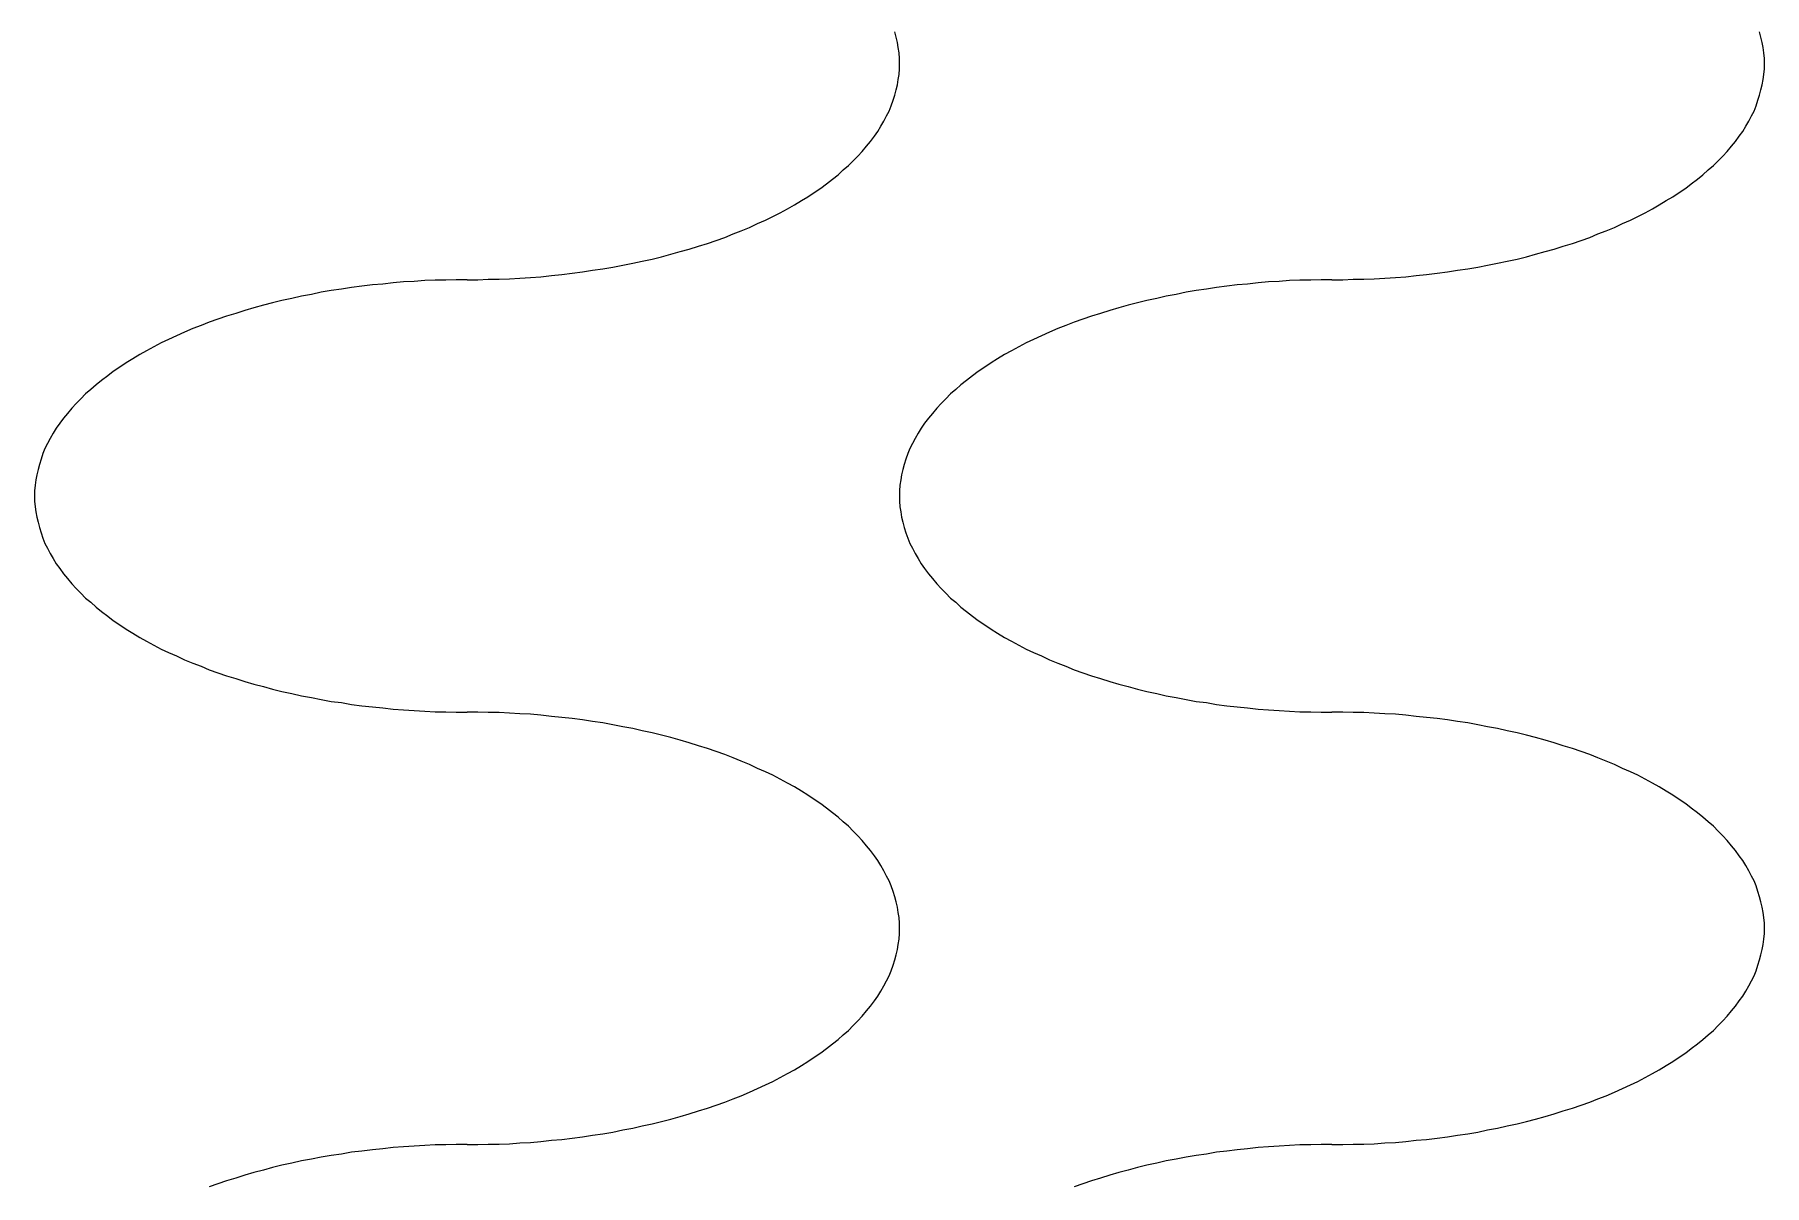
# Model space of a CAD drawing. Extents: x 0 to 40, y 0 to 70.
# Drawn here: x 29.6 to 30, y 50.9905 to 51.2567 of the extents above; entities that cross this region are included whole.
import ezdxf

# ---------------------------------------------------------------- set-up
doc = ezdxf.new("R2010")
doc.units = 0
doc.layers.add('AL_FOIL', color=2, linetype='CONTINUOUS')

msp = doc.modelspace()

# ---------------------------------------------------------------- linework, layer by layer
at = {"layer": 'AL_FOIL'}
for p, q in [((29.7992, 51.2561), (29.7989, 51.2573)), ((29.7995, 51.2549), (29.7992, 51.2561)), ((29.9992, 51.2561), (29.9989, 51.2573)), ((29.9995, 51.2549), (29.9992, 51.2561)), ((29.7997, 51.2537), (29.7995, 51.2549)), ((29.7999, 51.2525), (29.7997, 51.2537)), ((29.8, 51.2512), (29.7999, 51.2525)), ((29.9997, 51.2537), (29.9995, 51.2549)), ((29.9999, 51.2525), (29.9997, 51.2537)), ((30, 51.2512), (29.9999, 51.2525)), ((29.7999, 51.2475), (29.8, 51.2488)), ((29.8, 51.25), (29.8, 51.2512)), ((29.8, 51.2488), (29.8, 51.25)), ((29.9999, 51.2475), (30, 51.2488)), ((30, 51.25), (30, 51.2512)), ((30, 51.2488), (30, 51.25)), ((29.7992, 51.2439), (29.7995, 51.2451)), ((29.7995, 51.2451), (29.7997, 51.2463)), ((29.7997, 51.2463), (29.7999, 51.2475)), ((29.9992, 51.2439), (29.9995, 51.2451)), ((29.9995, 51.2451), (29.9997, 51.2463)), ((29.9997, 51.2463), (29.9999, 51.2475)), ((29.7976, 51.239), (29.7981, 51.2402)), ((29.7981, 51.2402), (29.7985, 51.2415)), ((29.7985, 51.2415), (29.7989, 51.2427)), ((29.7989, 51.2427), (29.7992, 51.2439)), ((29.9976, 51.239), (29.9981, 51.2402)), ((29.9981, 51.2402), (29.9985, 51.2415)), ((29.9985, 51.2415), (29.9989, 51.2427)), ((29.9989, 51.2427), (29.9992, 51.2439)), ((29.7957, 51.2355), (29.7964, 51.2367)), ((29.7964, 51.2367), (29.797, 51.2379)), ((29.797, 51.2379), (29.7976, 51.239)), ((29.9957, 51.2355), (29.9964, 51.2367)), ((29.9964, 51.2367), (29.997, 51.2379)), ((29.997, 51.2379), (29.9976, 51.239)), ((29.7924, 51.2309), (29.7933, 51.232)), ((29.7933, 51.232), (29.7942, 51.2332)), ((29.7942, 51.2332), (29.795, 51.2343)), ((29.795, 51.2343), (29.7957, 51.2355)), ((29.9924, 51.2309), (29.9933, 51.232)), ((29.9933, 51.232), (29.9942, 51.2332)), ((29.9942, 51.2332), (29.995, 51.2343)), ((29.995, 51.2343), (29.9957, 51.2355)), ((29.7893, 51.2275), (29.7904, 51.2286)), ((29.7904, 51.2286), (29.7914, 51.2297)), ((29.7914, 51.2297), (29.7924, 51.2309)), ((29.9893, 51.2275), (29.9904, 51.2286)), ((29.9904, 51.2286), (29.9914, 51.2297)), ((29.9914, 51.2297), (29.9924, 51.2309)), ((29.7845, 51.2233), (29.7858, 51.2243)), ((29.7858, 51.2243), (29.787, 51.2254)), ((29.787, 51.2254), (29.7882, 51.2264)), ((29.7882, 51.2264), (29.7893, 51.2275)), ((29.9845, 51.2233), (29.9858, 51.2243)), ((29.9858, 51.2243), (29.987, 51.2254)), ((29.987, 51.2254), (29.9882, 51.2264)), ((29.9882, 51.2264), (29.9893, 51.2275)), ((29.7788, 51.2192), (29.7803, 51.2202)), ((29.7803, 51.2202), (29.7818, 51.2212)), ((29.7818, 51.2212), (29.7831, 51.2222)), ((29.7831, 51.2222), (29.7845, 51.2233)), ((29.9788, 51.2192), (29.9803, 51.2202)), ((29.9803, 51.2202), (29.9818, 51.2212)), ((29.9818, 51.2212), (29.9831, 51.2222)), ((29.9831, 51.2222), (29.9845, 51.2233)), ((29.7724, 51.2155), (29.7741, 51.2164)), ((29.7741, 51.2164), (29.7757, 51.2173)), ((29.7757, 51.2173), (29.7773, 51.2183)), ((29.7773, 51.2183), (29.7788, 51.2192)), ((29.9724, 51.2155), (29.9741, 51.2164)), ((29.9741, 51.2164), (29.9757, 51.2173)), ((29.9757, 51.2173), (29.9773, 51.2183)), ((29.9773, 51.2183), (29.9788, 51.2192)), ((29.7634, 51.2113), (29.7653, 51.2121)), ((29.7653, 51.2121), (29.7672, 51.213)), ((29.7672, 51.213), (29.769, 51.2138)), ((29.769, 51.2138), (29.7707, 51.2146)), ((29.7707, 51.2146), (29.7724, 51.2155)), ((29.9634, 51.2113), (29.9653, 51.2121)), ((29.9653, 51.2121), (29.9672, 51.213)), ((29.9672, 51.213), (29.969, 51.2138)), ((29.969, 51.2138), (29.9707, 51.2146)), ((29.9707, 51.2146), (29.9724, 51.2155)), ((29.7535, 51.2078), (29.7556, 51.2084)), ((29.7556, 51.2084), (29.7576, 51.2091)), ((29.7576, 51.2091), (29.7596, 51.2098)), ((29.7596, 51.2098), (29.7615, 51.2106)), ((29.7615, 51.2106), (29.7634, 51.2113)), ((29.9535, 51.2078), (29.9556, 51.2084)), ((29.9556, 51.2084), (29.9576, 51.2091)), ((29.9576, 51.2091), (29.9596, 51.2098)), ((29.9596, 51.2098), (29.9615, 51.2106)), ((29.9615, 51.2106), (29.9634, 51.2113)), ((29.7383, 51.2038), (29.7405, 51.2043)), ((29.7405, 51.2043), (29.7428, 51.2048)), ((29.7428, 51.2048), (29.745, 51.2053)), ((29.745, 51.2053), (29.7471, 51.2059)), ((29.7471, 51.2059), (29.7493, 51.2065)), ((29.7493, 51.2065), (29.7514, 51.2071)), ((29.7514, 51.2071), (29.7535, 51.2078)), ((29.9383, 51.2038), (29.9405, 51.2043)), ((29.9405, 51.2043), (29.9428, 51.2048)), ((29.9428, 51.2048), (29.945, 51.2053)), ((29.945, 51.2053), (29.9471, 51.2059)), ((29.9471, 51.2059), (29.9493, 51.2065)), ((29.9493, 51.2065), (29.9514, 51.2071)), ((29.9514, 51.2071), (29.9535, 51.2078)), ((29.6975, 51.2), (29.6951, 51.1999)), ((29.7, 51.2), (29.6975, 51.2)), ((29.7, 51.2), (29.7025, 51.2)), ((29.7025, 51.2), (29.7049, 51.2001)), ((29.7049, 51.2001), (29.7074, 51.2001)), ((29.7074, 51.2001), (29.7098, 51.2002)), ((29.7098, 51.2002), (29.7122, 51.2004)), ((29.7122, 51.2004), (29.7147, 51.2005)), ((29.7147, 51.2005), (29.7171, 51.2007)), ((29.7171, 51.2007), (29.7195, 51.201)), ((29.7195, 51.201), (29.7219, 51.2012)), ((29.7219, 51.2012), (29.7243, 51.2015)), ((29.7243, 51.2015), (29.7267, 51.2018)), ((29.7267, 51.2018), (29.729, 51.2022)), ((29.729, 51.2022), (29.7314, 51.2025)), ((29.7314, 51.2025), (29.7337, 51.2029)), ((29.7337, 51.2029), (29.736, 51.2034)), ((29.736, 51.2034), (29.7383, 51.2038)), ((29.8975, 51.2), (29.8951, 51.1999)), ((29.9, 51.2), (29.8975, 51.2)), ((29.9, 51.2), (29.9025, 51.2)), ((29.9025, 51.2), (29.9049, 51.2001)), ((29.9049, 51.2001), (29.9074, 51.2001)), ((29.9074, 51.2001), (29.9098, 51.2002)), ((29.9098, 51.2002), (29.9122, 51.2004)), ((29.9122, 51.2004), (29.9147, 51.2005)), ((29.9147, 51.2005), (29.9171, 51.2007)), ((29.9171, 51.2007), (29.9195, 51.201)), ((29.9195, 51.201), (29.9219, 51.2012)), ((29.9219, 51.2012), (29.9243, 51.2015)), ((29.9243, 51.2015), (29.9267, 51.2018)), ((29.9267, 51.2018), (29.929, 51.2022)), ((29.929, 51.2022), (29.9314, 51.2025)), ((29.9314, 51.2025), (29.9337, 51.2029)), ((29.9337, 51.2029), (29.936, 51.2034)), ((29.936, 51.2034), (29.9383, 51.2038)), ((29.6617, 51.1962), (29.6595, 51.1957)), ((29.664, 51.1966), (29.6617, 51.1962)), ((29.6663, 51.1971), (29.664, 51.1966)), ((29.6686, 51.1975), (29.6663, 51.1971)), ((29.671, 51.1978), (29.6686, 51.1975)), ((29.6733, 51.1982), (29.671, 51.1978)), ((29.6757, 51.1985), (29.6733, 51.1982)), ((29.6781, 51.1988), (29.6757, 51.1985)), ((29.6805, 51.199), (29.6781, 51.1988)), ((29.6829, 51.1993), (29.6805, 51.199)), ((29.6853, 51.1995), (29.6829, 51.1993)), ((29.6878, 51.1996), (29.6853, 51.1995)), ((29.6902, 51.1998), (29.6878, 51.1996)), ((29.6926, 51.1999), (29.6902, 51.1998)), ((29.6951, 51.1999), (29.6926, 51.1999)), ((29.8617, 51.1962), (29.8595, 51.1957)), ((29.864, 51.1966), (29.8617, 51.1962)), ((29.8663, 51.1971), (29.864, 51.1966)), ((29.8686, 51.1975), (29.8663, 51.1971)), ((29.871, 51.1978), (29.8686, 51.1975)), ((29.8733, 51.1982), (29.871, 51.1978)), ((29.8757, 51.1985), (29.8733, 51.1982)), ((29.8781, 51.1988), (29.8757, 51.1985)), ((29.8805, 51.199), (29.8781, 51.1988)), ((29.8829, 51.1993), (29.8805, 51.199)), ((29.8853, 51.1995), (29.8829, 51.1993)), ((29.8878, 51.1996), (29.8853, 51.1995)), ((29.8902, 51.1998), (29.8878, 51.1996)), ((29.8926, 51.1999), (29.8902, 51.1998)), ((29.8951, 51.1999), (29.8926, 51.1999)), ((29.6465, 51.1922), (29.6444, 51.1916)), ((29.6486, 51.1929), (29.6465, 51.1922)), ((29.6507, 51.1935), (29.6486, 51.1929)), ((29.6529, 51.1941), (29.6507, 51.1935)), ((29.655, 51.1947), (29.6529, 51.1941)), ((29.6572, 51.1952), (29.655, 51.1947)), ((29.6595, 51.1957), (29.6572, 51.1952)), ((29.8465, 51.1922), (29.8444, 51.1916)), ((29.8486, 51.1929), (29.8465, 51.1922)), ((29.8507, 51.1935), (29.8486, 51.1929)), ((29.8529, 51.1941), (29.8507, 51.1935)), ((29.855, 51.1947), (29.8529, 51.1941)), ((29.8572, 51.1952), (29.855, 51.1947)), ((29.8595, 51.1957), (29.8572, 51.1952)), ((29.6366, 51.1887), (29.6347, 51.1879)), ((29.6385, 51.1894), (29.6366, 51.1887)), ((29.6404, 51.1902), (29.6385, 51.1894)), ((29.6424, 51.1909), (29.6404, 51.1902)), ((29.6444, 51.1916), (29.6424, 51.1909)), ((29.8366, 51.1887), (29.8347, 51.1879)), ((29.8385, 51.1894), (29.8366, 51.1887)), ((29.8404, 51.1902), (29.8385, 51.1894)), ((29.8424, 51.1909), (29.8404, 51.1902)), ((29.8444, 51.1916), (29.8424, 51.1909)), ((29.6276, 51.1845), (29.6259, 51.1836)), ((29.6293, 51.1854), (29.6276, 51.1845)), ((29.631, 51.1862), (29.6293, 51.1854)), ((29.6328, 51.187), (29.631, 51.1862)), ((29.6347, 51.1879), (29.6328, 51.187)), ((29.8276, 51.1845), (29.8259, 51.1836)), ((29.8293, 51.1854), (29.8276, 51.1845)), ((29.831, 51.1862), (29.8293, 51.1854)), ((29.8328, 51.187), (29.831, 51.1862)), ((29.8347, 51.1879), (29.8328, 51.187)), ((29.6212, 51.1808), (29.6197, 51.1798)), ((29.6227, 51.1817), (29.6212, 51.1808)), ((29.6243, 51.1827), (29.6227, 51.1817)), ((29.6259, 51.1836), (29.6243, 51.1827)), ((29.8212, 51.1808), (29.8197, 51.1798)), ((29.8227, 51.1817), (29.8212, 51.1808)), ((29.8243, 51.1827), (29.8227, 51.1817)), ((29.8259, 51.1836), (29.8243, 51.1827)), ((29.6155, 51.1767), (29.6142, 51.1757)), ((29.6169, 51.1778), (29.6155, 51.1767)), ((29.6182, 51.1788), (29.6169, 51.1778)), ((29.6197, 51.1798), (29.6182, 51.1788)), ((29.8155, 51.1767), (29.8142, 51.1757)), ((29.8169, 51.1778), (29.8155, 51.1767)), ((29.8182, 51.1788), (29.8169, 51.1778)), ((29.8197, 51.1798), (29.8182, 51.1788)), ((29.6107, 51.1725), (29.6096, 51.1714)), ((29.6118, 51.1736), (29.6107, 51.1725)), ((29.613, 51.1746), (29.6118, 51.1736)), ((29.6142, 51.1757), (29.613, 51.1746)), ((29.8107, 51.1725), (29.8096, 51.1714)), ((29.8118, 51.1736), (29.8107, 51.1725)), ((29.813, 51.1746), (29.8118, 51.1736)), ((29.8142, 51.1757), (29.813, 51.1746)), ((29.6067, 51.168), (29.6058, 51.1668)), ((29.6076, 51.1691), (29.6067, 51.168)), ((29.6086, 51.1703), (29.6076, 51.1691)), ((29.6096, 51.1714), (29.6086, 51.1703)), ((29.8067, 51.168), (29.8058, 51.1668)), ((29.8076, 51.1691), (29.8067, 51.168)), ((29.8086, 51.1703), (29.8076, 51.1691)), ((29.8096, 51.1714), (29.8086, 51.1703)), ((29.6043, 51.1645), (29.6036, 51.1633)), ((29.605, 51.1657), (29.6043, 51.1645)), ((29.6058, 51.1668), (29.605, 51.1657)), ((29.8043, 51.1645), (29.8036, 51.1633)), ((29.805, 51.1657), (29.8043, 51.1645)), ((29.8058, 51.1668), (29.805, 51.1657)), ((29.6024, 51.161), (29.6019, 51.1598)), ((29.603, 51.1621), (29.6024, 51.161)), ((29.6036, 51.1633), (29.603, 51.1621)), ((29.8024, 51.161), (29.8019, 51.1598)), ((29.803, 51.1621), (29.8024, 51.161)), ((29.8036, 51.1633), (29.803, 51.1621)), ((29.6008, 51.1561), (29.6005, 51.1549)), ((29.6011, 51.1573), (29.6008, 51.1561)), ((29.6015, 51.1585), (29.6011, 51.1573)), ((29.6019, 51.1598), (29.6015, 51.1585)), ((29.8008, 51.1561), (29.8005, 51.1549)), ((29.8011, 51.1573), (29.8008, 51.1561)), ((29.8015, 51.1585), (29.8011, 51.1573)), ((29.8019, 51.1598), (29.8015, 51.1585)), ((29.6001, 51.1525), (29.6, 51.1512)), ((29.6003, 51.1537), (29.6001, 51.1525)), ((29.6005, 51.1549), (29.6003, 51.1537)), ((29.8001, 51.1525), (29.8, 51.1512)), ((29.8003, 51.1537), (29.8001, 51.1525)), ((29.8005, 51.1549), (29.8003, 51.1537)), ((29.6, 51.1512), (29.6, 51.15)), ((29.6, 51.15), (29.6, 51.1488)), ((29.6, 51.1488), (29.6001, 51.1475)), ((29.8, 51.1512), (29.8, 51.15)), ((29.8, 51.15), (29.8, 51.1488)), ((29.8, 51.1488), (29.8001, 51.1475)), ((29.6001, 51.1475), (29.6003, 51.1463)), ((29.6003, 51.1463), (29.6005, 51.1451)), ((29.6005, 51.1451), (29.6008, 51.1439)), ((29.8001, 51.1475), (29.8003, 51.1463)), ((29.8003, 51.1463), (29.8005, 51.1451)), ((29.8005, 51.1451), (29.8008, 51.1439)), ((29.6008, 51.1439), (29.6011, 51.1427)), ((29.6011, 51.1427), (29.6015, 51.1415)), ((29.6015, 51.1415), (29.6019, 51.1402)), ((29.6019, 51.1402), (29.6024, 51.139)), ((29.8008, 51.1439), (29.8011, 51.1427)), ((29.8011, 51.1427), (29.8015, 51.1415)), ((29.8015, 51.1415), (29.8019, 51.1402)), ((29.8019, 51.1402), (29.8024, 51.139)), ((29.6024, 51.139), (29.603, 51.1379)), ((29.603, 51.1379), (29.6036, 51.1367)), ((29.6036, 51.1367), (29.6043, 51.1355)), ((29.8024, 51.139), (29.803, 51.1379)), ((29.803, 51.1379), (29.8036, 51.1367)), ((29.8036, 51.1367), (29.8043, 51.1355)), ((29.6043, 51.1355), (29.605, 51.1343)), ((29.605, 51.1343), (29.6058, 51.1332)), ((29.6058, 51.1332), (29.6067, 51.132)), ((29.6067, 51.132), (29.6076, 51.1309)), ((29.8043, 51.1355), (29.805, 51.1343)), ((29.805, 51.1343), (29.8058, 51.1332)), ((29.8058, 51.1332), (29.8067, 51.132)), ((29.8067, 51.132), (29.8076, 51.1309)), ((29.6076, 51.1309), (29.6086, 51.1297)), ((29.6086, 51.1297), (29.6096, 51.1286)), ((29.6096, 51.1286), (29.6107, 51.1275)), ((29.8076, 51.1309), (29.8086, 51.1297)), ((29.8086, 51.1297), (29.8096, 51.1286)), ((29.8096, 51.1286), (29.8107, 51.1275)), ((29.6107, 51.1275), (29.6118, 51.1264)), ((29.6118, 51.1264), (29.613, 51.1254)), ((29.613, 51.1254), (29.6142, 51.1243)), ((29.6142, 51.1243), (29.6155, 51.1233)), ((29.8107, 51.1275), (29.8118, 51.1264)), ((29.8118, 51.1264), (29.813, 51.1254)), ((29.813, 51.1254), (29.8142, 51.1243)), ((29.8142, 51.1243), (29.8155, 51.1233)), ((29.6155, 51.1233), (29.6169, 51.1222)), ((29.6169, 51.1222), (29.6182, 51.1212)), ((29.6182, 51.1212), (29.6197, 51.1202)), ((29.6197, 51.1202), (29.6212, 51.1192)), ((29.8155, 51.1233), (29.8169, 51.1222)), ((29.8169, 51.1222), (29.8182, 51.1212)), ((29.8182, 51.1212), (29.8197, 51.1202)), ((29.8197, 51.1202), (29.8212, 51.1192)), ((29.6212, 51.1192), (29.6227, 51.1183)), ((29.6227, 51.1183), (29.6243, 51.1173)), ((29.6243, 51.1173), (29.6259, 51.1164)), ((29.6259, 51.1164), (29.6276, 51.1155)), ((29.8212, 51.1192), (29.8227, 51.1183)), ((29.8227, 51.1183), (29.8243, 51.1173)), ((29.8243, 51.1173), (29.8259, 51.1164)), ((29.8259, 51.1164), (29.8276, 51.1155)), ((29.6276, 51.1155), (29.6293, 51.1146)), ((29.6293, 51.1146), (29.631, 51.1138)), ((29.631, 51.1138), (29.6328, 51.113)), ((29.6328, 51.113), (29.6347, 51.1121)), ((29.6347, 51.1121), (29.6366, 51.1113)), ((29.8276, 51.1155), (29.8293, 51.1146)), ((29.8293, 51.1146), (29.831, 51.1138)), ((29.831, 51.1138), (29.8328, 51.113)), ((29.8328, 51.113), (29.8347, 51.1121)), ((29.8347, 51.1121), (29.8366, 51.1113)), ((29.6366, 51.1113), (29.6385, 51.1106)), ((29.6385, 51.1106), (29.6404, 51.1098)), ((29.6404, 51.1098), (29.6424, 51.1091)), ((29.6424, 51.1091), (29.6444, 51.1084)), ((29.6444, 51.1084), (29.6465, 51.1078)), ((29.8366, 51.1113), (29.8385, 51.1106)), ((29.8385, 51.1106), (29.8404, 51.1098)), ((29.8404, 51.1098), (29.8424, 51.1091)), ((29.8424, 51.1091), (29.8444, 51.1084)), ((29.8444, 51.1084), (29.8465, 51.1078)), ((29.6465, 51.1078), (29.6486, 51.1071)), ((29.6486, 51.1071), (29.6507, 51.1065)), ((29.6507, 51.1065), (29.6529, 51.1059)), ((29.6529, 51.1059), (29.655, 51.1053)), ((29.655, 51.1053), (29.6572, 51.1048)), ((29.6572, 51.1048), (29.6595, 51.1043)), ((29.6595, 51.1043), (29.6617, 51.1038)), ((29.8465, 51.1078), (29.8486, 51.1071)), ((29.8486, 51.1071), (29.8507, 51.1065)), ((29.8507, 51.1065), (29.8529, 51.1059)), ((29.8529, 51.1059), (29.855, 51.1053)), ((29.855, 51.1053), (29.8572, 51.1048)), ((29.8572, 51.1048), (29.8595, 51.1043)), ((29.8595, 51.1043), (29.8617, 51.1038)), ((29.6617, 51.1038), (29.664, 51.1034)), ((29.664, 51.1034), (29.6663, 51.1029)), ((29.6663, 51.1029), (29.6686, 51.1025)), ((29.6686, 51.1025), (29.671, 51.1022)), ((29.671, 51.1022), (29.6733, 51.1018)), ((29.6733, 51.1018), (29.6757, 51.1015)), ((29.6757, 51.1015), (29.6781, 51.1012)), ((29.6781, 51.1012), (29.6805, 51.101)), ((29.6805, 51.101), (29.6829, 51.1007)), ((29.6829, 51.1007), (29.6853, 51.1005)), ((29.6853, 51.1005), (29.6878, 51.1004)), ((29.6878, 51.1004), (29.6902, 51.1002)), ((29.6902, 51.1002), (29.6926, 51.1001)), ((29.6926, 51.1001), (29.6951, 51.1001)), ((29.6951, 51.1001), (29.6975, 51.1)), ((29.6975, 51.1), (29.7, 51.1)), ((29.7025, 51.1), (29.7, 51.1)), ((29.7049, 51.0999), (29.7025, 51.1)), ((29.8617, 51.1038), (29.864, 51.1034)), ((29.864, 51.1034), (29.8663, 51.1029)), ((29.8663, 51.1029), (29.8686, 51.1025)), ((29.8686, 51.1025), (29.871, 51.1022)), ((29.871, 51.1022), (29.8733, 51.1018)), ((29.8733, 51.1018), (29.8757, 51.1015)), ((29.8757, 51.1015), (29.8781, 51.1012)), ((29.8781, 51.1012), (29.8805, 51.101)), ((29.8805, 51.101), (29.8829, 51.1007)), ((29.8829, 51.1007), (29.8853, 51.1005)), ((29.8853, 51.1005), (29.8878, 51.1004)), ((29.8878, 51.1004), (29.8902, 51.1002)), ((29.8902, 51.1002), (29.8926, 51.1001)), ((29.8926, 51.1001), (29.8951, 51.1001)), ((29.8951, 51.1001), (29.8975, 51.1)), ((29.8975, 51.1), (29.9, 51.1)), ((29.9025, 51.1), (29.9, 51.1)), ((29.9049, 51.0999), (29.9025, 51.1)), ((29.7074, 51.0999), (29.7049, 51.0999)), ((29.7098, 51.0998), (29.7074, 51.0999)), ((29.7122, 51.0996), (29.7098, 51.0998)), ((29.7147, 51.0995), (29.7122, 51.0996)), ((29.7171, 51.0993), (29.7147, 51.0995)), ((29.7195, 51.099), (29.7171, 51.0993)), ((29.7219, 51.0988), (29.7195, 51.099)), ((29.7243, 51.0985), (29.7219, 51.0988)), ((29.7267, 51.0982), (29.7243, 51.0985)), ((29.729, 51.0978), (29.7267, 51.0982)), ((29.7314, 51.0975), (29.729, 51.0978)), ((29.7337, 51.0971), (29.7314, 51.0975)), ((29.736, 51.0966), (29.7337, 51.0971)), ((29.7383, 51.0962), (29.736, 51.0966)), ((29.7405, 51.0957), (29.7383, 51.0962)), ((29.9074, 51.0999), (29.9049, 51.0999)), ((29.9098, 51.0998), (29.9074, 51.0999)), ((29.9122, 51.0996), (29.9098, 51.0998)), ((29.9147, 51.0995), (29.9122, 51.0996)), ((29.9171, 51.0993), (29.9147, 51.0995)), ((29.9195, 51.099), (29.9171, 51.0993)), ((29.9219, 51.0988), (29.9195, 51.099)), ((29.9243, 51.0985), (29.9219, 51.0988)), ((29.9267, 51.0982), (29.9243, 51.0985)), ((29.929, 51.0978), (29.9267, 51.0982)), ((29.9314, 51.0975), (29.929, 51.0978)), ((29.9337, 51.0971), (29.9314, 51.0975)), ((29.936, 51.0966), (29.9337, 51.0971)), ((29.9383, 51.0962), (29.936, 51.0966)), ((29.9405, 51.0957), (29.9383, 51.0962)), ((29.7428, 51.0952), (29.7405, 51.0957)), ((29.745, 51.0947), (29.7428, 51.0952)), ((29.7471, 51.0941), (29.745, 51.0947)), ((29.7493, 51.0935), (29.7471, 51.0941)), ((29.7514, 51.0929), (29.7493, 51.0935)), ((29.7535, 51.0922), (29.7514, 51.0929)), ((29.7556, 51.0916), (29.7535, 51.0922)), ((29.9428, 51.0952), (29.9405, 51.0957)), ((29.945, 51.0947), (29.9428, 51.0952)), ((29.9471, 51.0941), (29.945, 51.0947)), ((29.9493, 51.0935), (29.9471, 51.0941)), ((29.9514, 51.0929), (29.9493, 51.0935)), ((29.9535, 51.0922), (29.9514, 51.0929)), ((29.9556, 51.0916), (29.9535, 51.0922)), ((29.7576, 51.0909), (29.7556, 51.0916)), ((29.7596, 51.0902), (29.7576, 51.0909)), ((29.7615, 51.0894), (29.7596, 51.0902)), ((29.7634, 51.0887), (29.7615, 51.0894)), ((29.7653, 51.0879), (29.7634, 51.0887)), ((29.9576, 51.0909), (29.9556, 51.0916)), ((29.9596, 51.0902), (29.9576, 51.0909)), ((29.9615, 51.0894), (29.9596, 51.0902)), ((29.9634, 51.0887), (29.9615, 51.0894)), ((29.9653, 51.0879), (29.9634, 51.0887)), ((29.7672, 51.087), (29.7653, 51.0879)), ((29.769, 51.0862), (29.7672, 51.087)), ((29.7707, 51.0854), (29.769, 51.0862)), ((29.7724, 51.0845), (29.7707, 51.0854)), ((29.7741, 51.0836), (29.7724, 51.0845)), ((29.9672, 51.087), (29.9653, 51.0879)), ((29.969, 51.0862), (29.9672, 51.087)), ((29.9707, 51.0854), (29.969, 51.0862)), ((29.9724, 51.0845), (29.9707, 51.0854)), ((29.9741, 51.0836), (29.9724, 51.0845)), ((29.7757, 51.0827), (29.7741, 51.0836)), ((29.7773, 51.0817), (29.7757, 51.0827)), ((29.7788, 51.0808), (29.7773, 51.0817)), ((29.7803, 51.0798), (29.7788, 51.0808)), ((29.9757, 51.0827), (29.9741, 51.0836)), ((29.9773, 51.0817), (29.9757, 51.0827)), ((29.9788, 51.0808), (29.9773, 51.0817)), ((29.9803, 51.0798), (29.9788, 51.0808)), ((29.7818, 51.0788), (29.7803, 51.0798)), ((29.7831, 51.0778), (29.7818, 51.0788)), ((29.7845, 51.0767), (29.7831, 51.0778)), ((29.7858, 51.0757), (29.7845, 51.0767)), ((29.9818, 51.0788), (29.9803, 51.0798)), ((29.9831, 51.0778), (29.9818, 51.0788)), ((29.9845, 51.0767), (29.9831, 51.0778)), ((29.9858, 51.0757), (29.9845, 51.0767)), ((29.787, 51.0746), (29.7858, 51.0757)), ((29.7882, 51.0736), (29.787, 51.0746)), ((29.7893, 51.0725), (29.7882, 51.0736)), ((29.7904, 51.0714), (29.7893, 51.0725)), ((29.987, 51.0746), (29.9858, 51.0757)), ((29.9882, 51.0736), (29.987, 51.0746)), ((29.9893, 51.0725), (29.9882, 51.0736)), ((29.9904, 51.0714), (29.9893, 51.0725)), ((29.7914, 51.0703), (29.7904, 51.0714)), ((29.7924, 51.0691), (29.7914, 51.0703)), ((29.7933, 51.068), (29.7924, 51.0691)), ((29.7942, 51.0668), (29.7933, 51.068)), ((29.9914, 51.0703), (29.9904, 51.0714)), ((29.9924, 51.0691), (29.9914, 51.0703)), ((29.9933, 51.068), (29.9924, 51.0691)), ((29.9942, 51.0668), (29.9933, 51.068)), ((29.795, 51.0657), (29.7942, 51.0668)), ((29.7957, 51.0645), (29.795, 51.0657)), ((29.7964, 51.0633), (29.7957, 51.0645)), ((29.995, 51.0657), (29.9942, 51.0668)), ((29.9957, 51.0645), (29.995, 51.0657)), ((29.9964, 51.0633), (29.9957, 51.0645)), ((29.797, 51.0621), (29.7964, 51.0633)), ((29.7976, 51.061), (29.797, 51.0621)), ((29.7981, 51.0598), (29.7976, 51.061)), ((29.997, 51.0621), (29.9964, 51.0633)), ((29.9976, 51.061), (29.997, 51.0621)), ((29.9981, 51.0598), (29.9976, 51.061)), ((29.7985, 51.0585), (29.7981, 51.0598)), ((29.7989, 51.0573), (29.7985, 51.0585)), ((29.7992, 51.0561), (29.7989, 51.0573)), ((29.7995, 51.0549), (29.7992, 51.0561)), ((29.9985, 51.0585), (29.9981, 51.0598)), ((29.9989, 51.0573), (29.9985, 51.0585)), ((29.9992, 51.0561), (29.9989, 51.0573)), ((29.9995, 51.0549), (29.9992, 51.0561)), ((29.7997, 51.0537), (29.7995, 51.0549)), ((29.7999, 51.0525), (29.7997, 51.0537)), ((29.8, 51.0512), (29.7999, 51.0525)), ((29.9997, 51.0537), (29.9995, 51.0549)), ((29.9999, 51.0525), (29.9997, 51.0537)), ((30, 51.0512), (29.9999, 51.0525)), ((29.7999, 51.0475), (29.8, 51.0488)), ((29.8, 51.05), (29.8, 51.0512)), ((29.8, 51.0488), (29.8, 51.05)), ((29.9999, 51.0475), (30, 51.0488)), ((30, 51.05), (30, 51.0512)), ((30, 51.0488), (30, 51.05)), ((29.7992, 51.0439), (29.7995, 51.0451)), ((29.7995, 51.0451), (29.7997, 51.0463)), ((29.7997, 51.0463), (29.7999, 51.0475)), ((29.9992, 51.0439), (29.9995, 51.0451)), ((29.9995, 51.0451), (29.9997, 51.0463)), ((29.9997, 51.0463), (29.9999, 51.0475)), ((29.7976, 51.039), (29.7981, 51.0402)), ((29.7981, 51.0402), (29.7985, 51.0415)), ((29.7985, 51.0415), (29.7989, 51.0427)), ((29.7989, 51.0427), (29.7992, 51.0439)), ((29.9976, 51.039), (29.9981, 51.0402)), ((29.9981, 51.0402), (29.9985, 51.0415)), ((29.9985, 51.0415), (29.9989, 51.0427)), ((29.9989, 51.0427), (29.9992, 51.0439)), ((29.7957, 51.0355), (29.7964, 51.0367)), ((29.7964, 51.0367), (29.797, 51.0379)), ((29.797, 51.0379), (29.7976, 51.039)), ((29.9957, 51.0355), (29.9964, 51.0367)), ((29.9964, 51.0367), (29.997, 51.0379)), ((29.997, 51.0379), (29.9976, 51.039)), ((29.7924, 51.0309), (29.7933, 51.032)), ((29.7933, 51.032), (29.7942, 51.0332)), ((29.7942, 51.0332), (29.795, 51.0343)), ((29.795, 51.0343), (29.7957, 51.0355)), ((29.9924, 51.0309), (29.9933, 51.032)), ((29.9933, 51.032), (29.9942, 51.0332)), ((29.9942, 51.0332), (29.995, 51.0343)), ((29.995, 51.0343), (29.9957, 51.0355)), ((29.7893, 51.0275), (29.7904, 51.0286)), ((29.7904, 51.0286), (29.7914, 51.0297)), ((29.7914, 51.0297), (29.7924, 51.0309)), ((29.9893, 51.0275), (29.9904, 51.0286)), ((29.9904, 51.0286), (29.9914, 51.0297)), ((29.9914, 51.0297), (29.9924, 51.0309)), ((29.7845, 51.0233), (29.7858, 51.0243)), ((29.7858, 51.0243), (29.787, 51.0254)), ((29.787, 51.0254), (29.7882, 51.0264)), ((29.7882, 51.0264), (29.7893, 51.0275)), ((29.9845, 51.0233), (29.9858, 51.0243)), ((29.9858, 51.0243), (29.987, 51.0254)), ((29.987, 51.0254), (29.9882, 51.0264)), ((29.9882, 51.0264), (29.9893, 51.0275)), ((29.7788, 51.0192), (29.7803, 51.0202)), ((29.7803, 51.0202), (29.7818, 51.0212)), ((29.7818, 51.0212), (29.7831, 51.0222)), ((29.7831, 51.0222), (29.7845, 51.0233)), ((29.9788, 51.0192), (29.9803, 51.0202)), ((29.9803, 51.0202), (29.9818, 51.0212)), ((29.9818, 51.0212), (29.9831, 51.0222)), ((29.9831, 51.0222), (29.9845, 51.0233)), ((29.7724, 51.0155), (29.7741, 51.0164)), ((29.7741, 51.0164), (29.7757, 51.0173)), ((29.7757, 51.0173), (29.7773, 51.0183)), ((29.7773, 51.0183), (29.7788, 51.0192)), ((29.9724, 51.0155), (29.9741, 51.0164)), ((29.9741, 51.0164), (29.9757, 51.0173)), ((29.9757, 51.0173), (29.9773, 51.0183)), ((29.9773, 51.0183), (29.9788, 51.0192)), ((29.7634, 51.0113), (29.7653, 51.0121)), ((29.7653, 51.0121), (29.7672, 51.013)), ((29.7672, 51.013), (29.769, 51.0138)), ((29.769, 51.0138), (29.7707, 51.0146)), ((29.7707, 51.0146), (29.7724, 51.0155)), ((29.9634, 51.0113), (29.9653, 51.0121)), ((29.9653, 51.0121), (29.9672, 51.013)), ((29.9672, 51.013), (29.969, 51.0138)), ((29.969, 51.0138), (29.9707, 51.0146)), ((29.9707, 51.0146), (29.9724, 51.0155)), ((29.7535, 51.0078), (29.7556, 51.0084)), ((29.7556, 51.0084), (29.7576, 51.0091)), ((29.7576, 51.0091), (29.7596, 51.0098)), ((29.7596, 51.0098), (29.7615, 51.0106)), ((29.7615, 51.0106), (29.7634, 51.0113)), ((29.9535, 51.0078), (29.9556, 51.0084)), ((29.9556, 51.0084), (29.9576, 51.0091)), ((29.9576, 51.0091), (29.9596, 51.0098)), ((29.9596, 51.0098), (29.9615, 51.0106)), ((29.9615, 51.0106), (29.9634, 51.0113)), ((29.7383, 51.0038), (29.7405, 51.0043)), ((29.7405, 51.0043), (29.7428, 51.0048)), ((29.7428, 51.0048), (29.745, 51.0053)), ((29.745, 51.0053), (29.7471, 51.0059)), ((29.7471, 51.0059), (29.7493, 51.0065)), ((29.7493, 51.0065), (29.7514, 51.0071)), ((29.7514, 51.0071), (29.7535, 51.0078)), ((29.9383, 51.0038), (29.9405, 51.0043)), ((29.9405, 51.0043), (29.9428, 51.0048)), ((29.9428, 51.0048), (29.945, 51.0053)), ((29.945, 51.0053), (29.9471, 51.0059)), ((29.9471, 51.0059), (29.9493, 51.0065)), ((29.9493, 51.0065), (29.9514, 51.0071)), ((29.9514, 51.0071), (29.9535, 51.0078)), ((29.6975, 51), (29.6951, 50.9999)), ((29.7, 51), (29.6975, 51)), ((29.7, 51), (29.7025, 51)), ((29.7025, 51), (29.7049, 51.0001)), ((29.7049, 51.0001), (29.7074, 51.0001)), ((29.7074, 51.0001), (29.7098, 51.0002)), ((29.7098, 51.0002), (29.7122, 51.0004)), ((29.7122, 51.0004), (29.7147, 51.0005)), ((29.7147, 51.0005), (29.7171, 51.0007)), ((29.7171, 51.0007), (29.7195, 51.001)), ((29.7195, 51.001), (29.7219, 51.0012)), ((29.7219, 51.0012), (29.7243, 51.0015)), ((29.7243, 51.0015), (29.7267, 51.0018)), ((29.7267, 51.0018), (29.729, 51.0022)), ((29.729, 51.0022), (29.7314, 51.0025)), ((29.7314, 51.0025), (29.7337, 51.0029)), ((29.7337, 51.0029), (29.736, 51.0034)), ((29.736, 51.0034), (29.7383, 51.0038)), ((29.8975, 51), (29.8951, 50.9999)), ((29.9, 51), (29.8975, 51)), ((29.9, 51), (29.9025, 51)), ((29.9025, 51), (29.9049, 51.0001)), ((29.9049, 51.0001), (29.9074, 51.0001)), ((29.9074, 51.0001), (29.9098, 51.0002)), ((29.9098, 51.0002), (29.9122, 51.0004)), ((29.9122, 51.0004), (29.9147, 51.0005)), ((29.9147, 51.0005), (29.9171, 51.0007)), ((29.9171, 51.0007), (29.9195, 51.001)), ((29.9195, 51.001), (29.9219, 51.0012)), ((29.9219, 51.0012), (29.9243, 51.0015)), ((29.9243, 51.0015), (29.9267, 51.0018)), ((29.9267, 51.0018), (29.929, 51.0022)), ((29.929, 51.0022), (29.9314, 51.0025)), ((29.9314, 51.0025), (29.9337, 51.0029)), ((29.9337, 51.0029), (29.936, 51.0034)), ((29.936, 51.0034), (29.9383, 51.0038)), ((29.6617, 50.9962), (29.6595, 50.9957)), ((29.664, 50.9966), (29.6617, 50.9962)), ((29.6663, 50.9971), (29.664, 50.9966)), ((29.6686, 50.9975), (29.6663, 50.9971)), ((29.671, 50.9978), (29.6686, 50.9975)), ((29.6733, 50.9982), (29.671, 50.9978)), ((29.6757, 50.9985), (29.6733, 50.9982)), ((29.6781, 50.9988), (29.6757, 50.9985)), ((29.6805, 50.999), (29.6781, 50.9988)), ((29.6829, 50.9993), (29.6805, 50.999)), ((29.6853, 50.9995), (29.6829, 50.9993)), ((29.6878, 50.9996), (29.6853, 50.9995)), ((29.6902, 50.9998), (29.6878, 50.9996)), ((29.6926, 50.9999), (29.6902, 50.9998)), ((29.6951, 50.9999), (29.6926, 50.9999)), ((29.8617, 50.9962), (29.8595, 50.9957)), ((29.864, 50.9966), (29.8617, 50.9962)), ((29.8663, 50.9971), (29.864, 50.9966)), ((29.8686, 50.9975), (29.8663, 50.9971)), ((29.871, 50.9978), (29.8686, 50.9975)), ((29.8733, 50.9982), (29.871, 50.9978)), ((29.8757, 50.9985), (29.8733, 50.9982)), ((29.8781, 50.9988), (29.8757, 50.9985)), ((29.8805, 50.999), (29.8781, 50.9988)), ((29.8829, 50.9993), (29.8805, 50.999)), ((29.8853, 50.9995), (29.8829, 50.9993)), ((29.8878, 50.9996), (29.8853, 50.9995)), ((29.8902, 50.9998), (29.8878, 50.9996)), ((29.8926, 50.9999), (29.8902, 50.9998)), ((29.8951, 50.9999), (29.8926, 50.9999)), ((29.6465, 50.9922), (29.6444, 50.9916)), ((29.6486, 50.9929), (29.6465, 50.9922)), ((29.6507, 50.9935), (29.6486, 50.9929)), ((29.6529, 50.9941), (29.6507, 50.9935)), ((29.655, 50.9947), (29.6529, 50.9941)), ((29.6572, 50.9952), (29.655, 50.9947)), ((29.6595, 50.9957), (29.6572, 50.9952)), ((29.8465, 50.9922), (29.8444, 50.9916)), ((29.8486, 50.9929), (29.8465, 50.9922)), ((29.8507, 50.9935), (29.8486, 50.9929)), ((29.8529, 50.9941), (29.8507, 50.9935)), ((29.855, 50.9947), (29.8529, 50.9941)), ((29.8572, 50.9952), (29.855, 50.9947)), ((29.8595, 50.9957), (29.8572, 50.9952)), ((29.6424, 50.9909), (29.6404, 50.9902)), ((29.6444, 50.9916), (29.6424, 50.9909)), ((29.8424, 50.9909), (29.8404, 50.9902)), ((29.8444, 50.9916), (29.8424, 50.9909))]:
    msp.add_line(p, q, dxfattribs=at)

doc.saveas('drawing.dxf')
